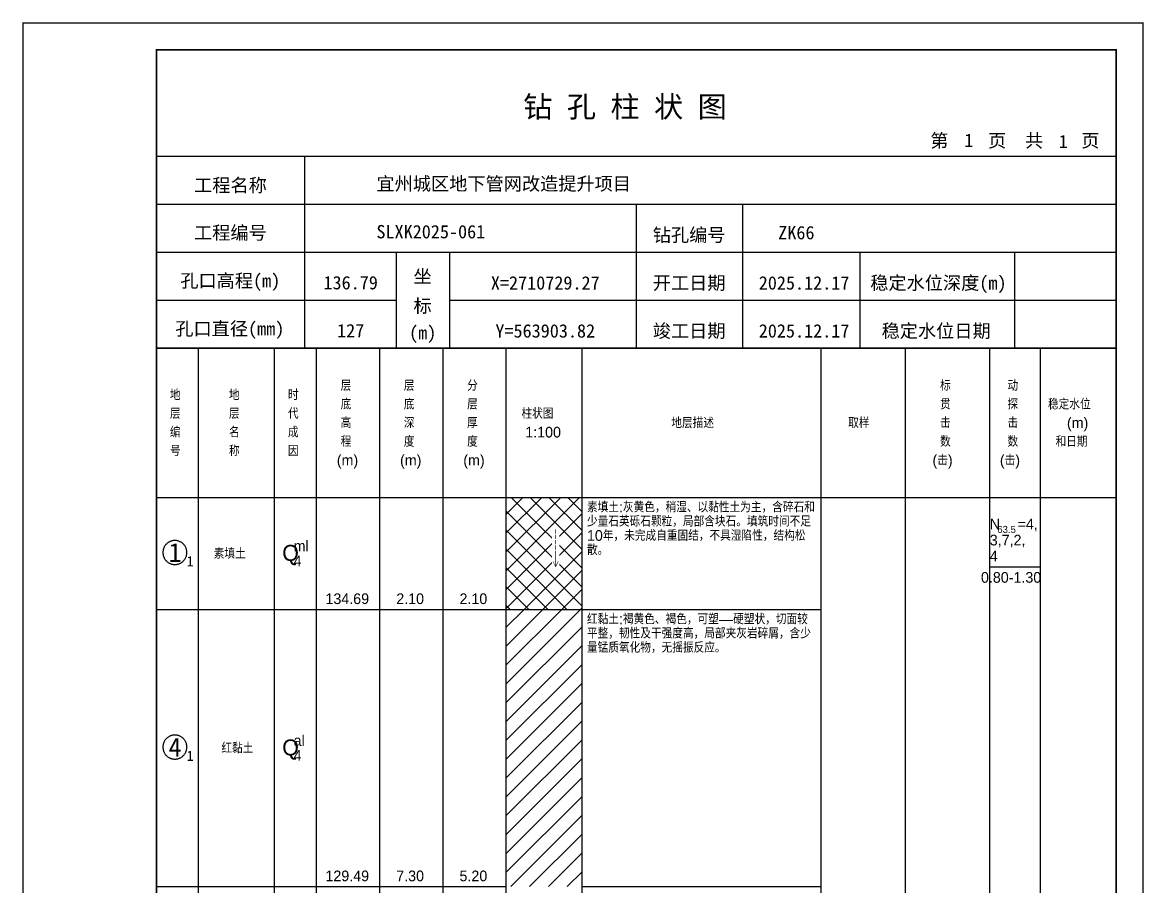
# Model space of a CAD drawing. Header units: millimetres. Extents: x 12489 to 89920, y 4630 to 4927.
# Drawn here: x 52749.3 to 52959.6, y 4764.7 to 4926.8 of the extents above; entities that cross this region are included whole.
import ezdxf
from ezdxf.enums import TextEntityAlignment as Align

# ---------------------------------------------------------------- set-up
doc = ezdxf.new("R2010")
doc.units = ezdxf.units.MM
doc.layers.add('ZZT_TC', color=7, linetype='Continuous')
doc.styles.add('成果图图块', font='', dxfattribs={"height": 2.5})
doc.styles.add('成果图模板', font='')
doc.styles.add('成果图模板标题', font='simhei.ttf')
doc.styles.add('成果图表体', font='Comfont.shx', dxfattribs={"height": 2, "bigfont": 'Hztxt12a.shx'})
doc.styles.get('成果图图块').set_extended_font_data('FangSong_GB2312')
doc.styles.get('成果图模板').set_extended_font_data('FangSong_GB2312')

# ---------------------------------------------------------------- blocks, each defined once
blk = doc.blocks.new('DCBH-1-1-1349', base_point=(0.3, -0.11))
at = {"layer": 'ZZT_TC', "color": 7}
blk.add_polyline3d([(-0.19, 2.31, 0), (-0.3, 2.31, 0), (-0.41, 2.3, 0), (-0.52, 2.29, 0), (-0.63, 2.27, 0), (-0.73, 2.24, 0), (-0.84, 2.21, 0), (-0.95, 2.18, 0), (-1.05, 2.14, 0), (-1.15, 2.09, 0), (-1.25, 2.04, 0), (-1.35, 1.99, 0), (-1.44, 1.93, 0), (-1.53, 1.87, 0), (-1.62, 1.8, 0), (-1.7, 1.73, 0), (-1.78, 1.65, 0), (-1.86, 1.57, 0), (-1.93, 1.49, 0), (-2, 1.4, 0), (-2.06, 1.31, 0), (-2.12, 1.22, 0), (-2.17, 1.12, 0), (-2.22, 1.02, 0), (-2.27, 0.92, 0), (-2.31, 0.82, 0), (-2.34, 0.71, 0), (-2.37, 0.61, 0), (-2.4, 0.5, 0), (-2.41, 0.39, 0), (-2.43, 0.28, 0), (-2.44, 0.17, 0), (-2.44, 0.06, 0), (-2.44, -0.05, 0), (-2.43, -0.16, 0), (-2.41, -0.27, 0), (-2.4, -0.38, 0), (-2.37, -0.49, 0), (-2.34, -0.6, 0), (-2.31, -0.7, 0), (-2.27, -0.8, 0), (-2.22, -0.9, 0), (-2.17, -1, 0), (-2.12, -1.1, 0), (-2.06, -1.19, 0), (-2, -1.28, 0), (-1.93, -1.37, 0), (-1.86, -1.45, 0), (-1.78, -1.53, 0), (-1.7, -1.61, 0), (-1.62, -1.68, 0), (-1.53, -1.75, 0), (-1.44, -1.81, 0), (-1.35, -1.87, 0), (-1.25, -1.93, 0), (-1.15, -1.98, 0), (-1.05, -2.02, 0), (-0.95, -2.06, 0), (-0.84, -2.1, 0), (-0.73, -2.13, 0), (-0.63, -2.15, 0), (-0.52, -2.17, 0), (-0.41, -2.18, 0), (-0.3, -2.19, 0), (-0.19, -2.19, 0), (-0.08, -2.19, 0), (0.03, -2.18, 0), (0.14, -2.17, 0), (0.25, -2.15, 0), (0.36, -2.13, 0), (0.47, -2.1, 0), (0.57, -2.06, 0), (0.67, -2.02, 0), (0.77, -1.98, 0), (0.87, -1.93, 0), (0.97, -1.87, 0), (1.06, -1.81, 0), (1.15, -1.75, 0), (1.24, -1.68, 0), (1.32, -1.61, 0), (1.4, -1.53, 0), (1.48, -1.45, 0), (1.55, -1.37, 0), (1.62, -1.28, 0), (1.68, -1.19, 0), (1.74, -1.1, 0), (1.8, -1, 0), (1.85, -0.9, 0), (1.89, -0.8, 0), (1.93, -0.7, 0), (1.97, -0.6, 0), (2, -0.49, 0), (2.02, -0.38, 0), (2.04, -0.27, 0), (2.05, -0.16, 0), (2.06, -0.05, 0), (2.06, 0.06, 0), (2.06, 0.17, 0), (2.05, 0.28, 0), (2.04, 0.39, 0), (2.02, 0.5, 0), (2, 0.61, 0), (1.97, 0.71, 0), (1.93, 0.82, 0), (1.89, 0.92, 0), (1.85, 1.02, 0), (1.8, 1.12, 0), (1.74, 1.22, 0), (1.68, 1.31, 0), (1.62, 1.4, 0), (1.55, 1.49, 0), (1.48, 1.57, 0), (1.4, 1.65, 0), (1.32, 1.73, 0), (1.24, 1.8, 0), (1.15, 1.87, 0), (1.06, 1.93, 0), (0.97, 1.99, 0), (0.87, 2.04, 0), (0.77, 2.09, 0), (0.67, 2.14, 0), (0.57, 2.18, 0), (0.47, 2.21, 0), (0.36, 2.24, 0), (0.25, 2.27, 0), (0.14, 2.29, 0), (0.03, 2.3, 0), (-0.08, 2.31, 0), (-0.19, 2.31, 0)], dxfattribs=at)
at = {"style": '成果图图块'}
blk.add_text('1', height=3.57, dxfattribs=at).set_placement((-0.16, -1.74), align=Align.CENTER)
blk.add_text('1', height=1.91, dxfattribs=at).set_placement((2.03, -2.53))
blk = doc.blocks.new('DCBH-1-1-1350', base_point=(0.3, -0.11))
at = {"layer": 'ZZT_TC', "color": 7}
blk.add_polyline3d([(-0.19, 2.31, 0), (-0.3, 2.31, 0), (-0.41, 2.3, 0), (-0.52, 2.29, 0), (-0.63, 2.27, 0), (-0.73, 2.24, 0), (-0.84, 2.21, 0), (-0.95, 2.18, 0), (-1.05, 2.14, 0), (-1.15, 2.09, 0), (-1.25, 2.04, 0), (-1.35, 1.99, 0), (-1.44, 1.93, 0), (-1.53, 1.87, 0), (-1.62, 1.8, 0), (-1.7, 1.73, 0), (-1.78, 1.65, 0), (-1.86, 1.57, 0), (-1.93, 1.49, 0), (-2, 1.4, 0), (-2.06, 1.31, 0), (-2.12, 1.22, 0), (-2.17, 1.12, 0), (-2.22, 1.02, 0), (-2.27, 0.92, 0), (-2.31, 0.82, 0), (-2.34, 0.71, 0), (-2.37, 0.61, 0), (-2.4, 0.5, 0), (-2.41, 0.39, 0), (-2.43, 0.28, 0), (-2.44, 0.17, 0), (-2.44, 0.06, 0), (-2.44, -0.05, 0), (-2.43, -0.16, 0), (-2.41, -0.27, 0), (-2.4, -0.38, 0), (-2.37, -0.49, 0), (-2.34, -0.6, 0), (-2.31, -0.7, 0), (-2.27, -0.8, 0), (-2.22, -0.9, 0), (-2.17, -1, 0), (-2.12, -1.1, 0), (-2.06, -1.19, 0), (-2, -1.28, 0), (-1.93, -1.37, 0), (-1.86, -1.45, 0), (-1.78, -1.53, 0), (-1.7, -1.61, 0), (-1.62, -1.68, 0), (-1.53, -1.75, 0), (-1.44, -1.81, 0), (-1.35, -1.87, 0), (-1.25, -1.93, 0), (-1.15, -1.98, 0), (-1.05, -2.02, 0), (-0.95, -2.06, 0), (-0.84, -2.1, 0), (-0.73, -2.13, 0), (-0.63, -2.15, 0), (-0.52, -2.17, 0), (-0.41, -2.18, 0), (-0.3, -2.19, 0), (-0.19, -2.19, 0), (-0.08, -2.19, 0), (0.03, -2.18, 0), (0.14, -2.17, 0), (0.25, -2.15, 0), (0.36, -2.13, 0), (0.47, -2.1, 0), (0.57, -2.06, 0), (0.67, -2.02, 0), (0.77, -1.98, 0), (0.87, -1.93, 0), (0.97, -1.87, 0), (1.06, -1.81, 0), (1.15, -1.75, 0), (1.24, -1.68, 0), (1.32, -1.61, 0), (1.4, -1.53, 0), (1.48, -1.45, 0), (1.55, -1.37, 0), (1.62, -1.28, 0), (1.68, -1.19, 0), (1.74, -1.1, 0), (1.8, -1, 0), (1.85, -0.9, 0), (1.89, -0.8, 0), (1.93, -0.7, 0), (1.97, -0.6, 0), (2, -0.49, 0), (2.02, -0.38, 0), (2.04, -0.27, 0), (2.05, -0.16, 0), (2.06, -0.05, 0), (2.06, 0.06, 0), (2.06, 0.17, 0), (2.05, 0.28, 0), (2.04, 0.39, 0), (2.02, 0.5, 0), (2, 0.61, 0), (1.97, 0.71, 0), (1.93, 0.82, 0), (1.89, 0.92, 0), (1.85, 1.02, 0), (1.8, 1.12, 0), (1.74, 1.22, 0), (1.68, 1.31, 0), (1.62, 1.4, 0), (1.55, 1.49, 0), (1.48, 1.57, 0), (1.4, 1.65, 0), (1.32, 1.73, 0), (1.24, 1.8, 0), (1.15, 1.87, 0), (1.06, 1.93, 0), (0.97, 1.99, 0), (0.87, 2.04, 0), (0.77, 2.09, 0), (0.67, 2.14, 0), (0.57, 2.18, 0), (0.47, 2.21, 0), (0.36, 2.24, 0), (0.25, 2.27, 0), (0.14, 2.29, 0), (0.03, 2.3, 0), (-0.08, 2.31, 0), (-0.19, 2.31, 0)], dxfattribs=at)
at = {"style": '成果图图块'}
blk.add_text('4', height=3.57, dxfattribs=at).set_placement((-0.16, -1.74), align=Align.CENTER)
blk.add_text('1', height=1.91, dxfattribs=at).set_placement((2.03, -2.53))
blk = doc.blocks.new('zztGLdt.dwg', base_point=(0.5, 0))
blk.add_wipeout([(-0.2, -0.2), (1.2, -0.2), (1.2, 3.2), (-0.2, 3.2)])
at = {"color": 7, "const_width": 0.1}
for points in [[(0.5, 3), (0.5, 0)], [(0, 1), (0.5, 0), (1, 1)]]:
    blk.add_lwpolyline(points, dxfattribs=at)
blk = doc.blocks.new('钻孔柱状图路桥昇龙制图梁世成校核莫家里.dwg184', base_point=(25, 236))
for p, q in [((52.82, 236), (52.82, 272)), ((25, 263), (205, 263)), ((115, 236), (115, 263)), ((135, 236), (135, 263)), ((25, 254), (205, 254)), ((70, 236), (70, 254)), ((80, 236), (80, 254)), ((157, 236), (157, 254)), ((185.95, 236), (185.95, 254)), ((25, 245), (70, 245)), ((80, 245), (205, 245))]:
    blk.add_line(p, q)
for points, const_width in [([(0, 0), (210, 0), (210, 297), (0, 297)], 0.25), ([(25, 5), (205, 5), (205, 292), (25, 292)], 0.3)]:
    blk.add_lwpolyline(points, close=True, dxfattribs=dict(const_width=const_width))
at = {"const_width": 0.3}
for points in [[(25, 272), (205, 272)], [(25, 236), (205, 236)]]:
    blk.add_lwpolyline(points, dxfattribs=at)
for s, height, style, p in [('钻 孔 柱 状 图', 4, '成果图模板标题', (93.8, 279.31)), ('第', 2.5, '成果图模板', (170.12, 273.7)), ('页', 2.5, '成果图模板', (180.96, 273.7)), ('共', 2.5, '成果图模板', (187.88, 273.7)), ('页', 2.5, '成果图模板', (198.44, 273.7)), ('工程名称', 2.5, '成果图模板', (32.07, 265.32)), ('宜州城区地下管网改造提升项目', 2.5, '成果图模板', (66.26, 265.61)), ('工程编号', 2.5, '成果图模板', (32.05, 256.41)), ('SLXK2025-061', 2.5, '成果图模板', (66.26, 256.61)), ('钻孔编号', 2.5, '成果图模板', (118.08, 256)), ('ZK66', 2.5, '成果图模板', (141.61, 256.43)), ('孔口高程(m)', 2.5, '成果图模板', (29.48, 247.41)), ('坐', 2.5, '成果图模板', (73.21, 248.24)), ('开工日期', 2.5, '成果图模板', (118.08, 247)), ('稳定水位深度(m)', 2.5, '成果图模板', (158.86, 247)), ('标', 2.5, '成果图模板', (73.21, 242.7)), ('孔口直径(mm)', 2.5, '成果图模板', (28.54, 238.41)), ('(m) ', 2.5, '成果图模板', (72.38, 237.65)), ('竣工日期', 2.5, '成果图模板', (118.08, 238)), ('稳定水位日期', 2.5, '成果图模板', (160.99, 238))]:
    blk.add_text(s, height=height, dxfattribs=dict(style=style)).set_placement(p)
at = {"style": '成果图模板'}
for s, p in [('1', (177.35, 273.74)), ('1', (195.08, 273.53)), ('136.79', (61.43, 247.04)), ('X=2710729.27', (97.92, 247)), ('2025.12.17', (146.46, 247)), ('127', (61.43, 238.04)), ('Y=563903.82', (97.92, 238)), ('2025.12.17', (146.46, 238))]:
    blk.add_text(s, height=2.5, dxfattribs=at).set_placement(p, align=Align.CENTER)

msp = doc.modelspace()

# ---------------------------------------------------------------- hatches: boundary and pattern name
at = {"linetype": 'Continuous'}
h = msp.add_hatch(dxfattribs=at)
h.set_pattern_fill('GKSTT', scale=0.5, style=0, pattern_type=2)
h.set_pattern_definition([(45, (0, 0), (-1.76776695, 1.76776695), []), (135, (0, 0), (-1.76776695, -1.76776695), [])])
h.paths.add_polyline_path([(52840.06, 4816.71), (52854.29, 4816.71), (52854.29, 4837.71), (52840.06, 4837.71)])
h = msp.add_hatch(dxfattribs=at)
h.set_pattern_fill('GKNXT', scale=0.5, style=0, pattern_type=2)
h.set_pattern_definition([(45, (0, 0), (-1.76776695, 1.76776695), [])])
h.paths.add_polyline_path([(52840.06, 4764.71), (52854.29, 4764.71), (52854.29, 4816.71), (52840.06, 4816.71)])

# ---------------------------------------------------------------- linework, layer by layer
at = {"color": 0}
for p, q in [((52774.45, 4837.71), (52782.35, 4837.71)), ((52774.45, 4816.71), (52774.45, 4837.71)), ((52782.35, 4816.71), (52782.35, 4837.71)), ((52774.45, 4816.71), (52782.35, 4816.71)), ((52774.45, 4816.71), (52782.35, 4816.71)), ((52774.45, 4764.71), (52774.45, 4816.71)), ((52782.35, 4764.71), (52782.35, 4816.71)), ((52774.45, 4764.71), (52782.35, 4764.71))]:
    msp.add_line(p, q, dxfattribs=at)
for points in [[(52774.45, 4865.71), (52782.35, 4865.71)], [(52774.45, 4837.71), (52774.45, 4865.71)], [(52782.35, 4837.71), (52782.35, 4865.71)], [(52782.35, 4865.71), (52796.58, 4865.71)], [(52782.35, 4837.71), (52782.35, 4865.71)], [(52796.58, 4837.71), (52796.58, 4865.71)], [(52796.58, 4865.71), (52804.49, 4865.71)], [(52796.58, 4837.71), (52796.58, 4865.71)], [(52804.49, 4837.71), (52804.49, 4865.71)], [(52804.49, 4865.71), (52816.35, 4865.71)], [(52804.49, 4837.71), (52804.49, 4865.71)], [(52816.35, 4837.71), (52816.35, 4865.71)], [(52816.35, 4865.71), (52828.2, 4865.71)], [(52816.35, 4837.71), (52816.35, 4865.71)], [(52828.2, 4837.71), (52828.2, 4865.71)], [(52828.2, 4865.71), (52840.06, 4865.71)], [(52828.2, 4837.71), (52828.2, 4865.71)], [(52840.06, 4837.71), (52840.06, 4865.71)], [(52840.06, 4865.71), (52854.29, 4865.71)], [(52840.06, 4837.71), (52840.06, 4865.71)], [(52854.29, 4837.71), (52854.29, 4865.71)], [(52854.29, 4865.71), (52899.11, 4865.71)], [(52854.29, 4837.71), (52854.29, 4865.71)], [(52899.11, 4837.71), (52899.11, 4865.71)], [(52899.11, 4865.71), (52914.92, 4865.71)], [(52899.11, 4837.71), (52899.11, 4865.71)], [(52914.92, 4837.71), (52914.92, 4865.71)], [(52914.92, 4865.71), (52930.73, 4865.71)], [(52914.92, 4837.71), (52914.92, 4865.71)], [(52930.73, 4837.71), (52930.73, 4865.71)], [(52930.73, 4865.71), (52940.22, 4865.71)], [(52930.73, 4837.71), (52930.73, 4865.71)], [(52940.22, 4837.71), (52940.22, 4865.71)], [(52940.22, 4865.71), (52954.45, 4865.71)], [(52940.22, 4837.71), (52940.22, 4865.71)], [(52954.45, 4837.71), (52954.45, 4865.71)], [(52774.45, 4837.71), (52782.35, 4837.71)], [(52774.45, 4643.71), (52774.45, 4837.71)], [(52774.45, 4837.71), (52782.35, 4837.71)], [(52782.35, 4643.71), (52782.35, 4837.71)], [(52782.35, 4837.71), (52796.58, 4837.71)], [(52782.35, 4643.71), (52782.35, 4837.71)], [(52782.35, 4837.71), (52796.58, 4837.71)], [(52782.35, 4837.71), (52796.58, 4837.71)], [(52782.35, 4816.71), (52782.35, 4837.71)], [(52796.58, 4643.71), (52796.58, 4837.71)], [(52796.58, 4816.71), (52796.58, 4837.71)], [(52796.58, 4837.71), (52804.49, 4837.71)], [(52796.58, 4643.71), (52796.58, 4837.71)], [(52796.58, 4837.71), (52804.49, 4837.71)], [(52796.58, 4837.71), (52804.49, 4837.71)], [(52796.58, 4816.71), (52796.58, 4837.71)], [(52804.49, 4643.71), (52804.49, 4837.71)], [(52804.49, 4816.71), (52804.49, 4837.71)], [(52804.49, 4837.71), (52816.35, 4837.71)], [(52804.49, 4643.71), (52804.49, 4837.71)], [(52804.49, 4837.71), (52816.35, 4837.71)], [(52804.49, 4837.71), (52816.35, 4837.71)], [(52804.49, 4816.71), (52804.49, 4837.71)], [(52816.35, 4643.71), (52816.35, 4837.71)], [(52816.35, 4816.71), (52816.35, 4837.71)], [(52816.35, 4837.71), (52828.2, 4837.71)], [(52816.35, 4643.71), (52816.35, 4837.71)], [(52816.35, 4837.71), (52828.2, 4837.71)], [(52816.35, 4837.71), (52828.2, 4837.71)], [(52816.35, 4816.71), (52816.35, 4837.71)], [(52828.2, 4643.71), (52828.2, 4837.71)], [(52828.2, 4816.71), (52828.2, 4837.71)], [(52828.2, 4837.71), (52840.06, 4837.71)], [(52828.2, 4643.71), (52828.2, 4837.71)], [(52828.2, 4837.71), (52840.06, 4837.71)], [(52828.2, 4837.71), (52840.06, 4837.71)], [(52828.2, 4816.71), (52828.2, 4837.71)], [(52840.06, 4643.71), (52840.06, 4837.71)], [(52840.06, 4816.71), (52840.06, 4837.71)], [(52840.06, 4837.71), (52854.29, 4837.71)], [(52840.06, 4643.71), (52840.06, 4837.71)], [(52840.06, 4837.71), (52854.29, 4837.71)], [(52854.29, 4643.71), (52854.29, 4837.71)], [(52854.29, 4837.71), (52899.11, 4837.71)], [(52854.29, 4643.71), (52854.29, 4837.71)], [(52854.29, 4837.71), (52899.11, 4837.71)], [(52854.29, 4837.71), (52899.11, 4837.71)], [(52854.29, 4816.71), (52854.29, 4837.71)], [(52899.11, 4643.71), (52899.11, 4837.71)], [(52899.11, 4816.71), (52899.11, 4837.71)], [(52899.11, 4837.71), (52914.92, 4837.71)], [(52899.11, 4643.71), (52899.11, 4837.71)], [(52899.11, 4837.71), (52914.92, 4837.71)], [(52914.92, 4643.71), (52914.92, 4837.71)], [(52914.92, 4837.71), (52930.73, 4837.71)], [(52914.92, 4643.71), (52914.92, 4837.71)], [(52914.92, 4837.71), (52930.73, 4837.71)], [(52930.73, 4643.71), (52930.73, 4837.71)], [(52930.73, 4837.71), (52940.22, 4837.71)], [(52930.73, 4643.71), (52930.73, 4837.71)], [(52930.73, 4837.71), (52940.22, 4837.71)], [(52930.73, 4837.71), (52940.22, 4837.71)], [(52930.73, 4824.71), (52930.73, 4837.71)], [(52940.22, 4643.71), (52940.22, 4837.71)], [(52940.22, 4824.71), (52940.22, 4837.71)], [(52940.22, 4837.71), (52954.45, 4837.71)], [(52940.22, 4643.71), (52940.22, 4837.71)], [(52940.22, 4837.71), (52954.45, 4837.71)], [(52954.45, 4643.71), (52954.45, 4837.71)], [(52930.73, 4824.71), (52940.22, 4824.71)], [(52782.35, 4816.71), (52796.58, 4816.71)], [(52782.35, 4816.71), (52796.58, 4816.71)], [(52782.35, 4764.71), (52782.35, 4816.71)], [(52796.58, 4764.71), (52796.58, 4816.71)], [(52796.58, 4816.71), (52804.49, 4816.71)], [(52796.58, 4816.71), (52804.49, 4816.71)], [(52796.58, 4764.71), (52796.58, 4816.71)], [(52804.49, 4764.71), (52804.49, 4816.71)], [(52804.49, 4816.71), (52816.35, 4816.71)], [(52804.49, 4816.71), (52816.35, 4816.71)], [(52804.49, 4764.71), (52804.49, 4816.71)], [(52816.35, 4764.71), (52816.35, 4816.71)], [(52816.35, 4816.71), (52828.2, 4816.71)], [(52816.35, 4816.71), (52828.2, 4816.71)], [(52816.35, 4764.71), (52816.35, 4816.71)], [(52828.2, 4764.71), (52828.2, 4816.71)], [(52828.2, 4816.71), (52840.06, 4816.71)], [(52828.2, 4816.71), (52840.06, 4816.71)], [(52828.2, 4764.71), (52828.2, 4816.71)], [(52840.06, 4764.71), (52840.06, 4816.71)], [(52854.29, 4816.71), (52899.11, 4816.71)], [(52854.29, 4816.71), (52899.11, 4816.71)], [(52854.29, 4764.71), (52854.29, 4816.71)], [(52899.11, 4764.71), (52899.11, 4816.71)], [(52782.35, 4764.71), (52796.58, 4764.71)], [(52796.58, 4764.71), (52804.49, 4764.71)], [(52804.49, 4764.71), (52816.35, 4764.71)], [(52816.35, 4764.71), (52828.2, 4764.71)], [(52828.2, 4764.71), (52840.06, 4764.71)], [(52854.29, 4764.71), (52899.11, 4764.71)]]:
    msp.add_lwpolyline(points, dxfattribs=at)
at = {"color": 7, "flags": 128}
msp.add_lwpolyline([(52840.06, 4816.71), (52854.29, 4816.71)], dxfattribs=at)

# ---------------------------------------------------------------- block references
for name, p in [('DCBH-1-1-1349', (52778.4, 4827.21)), ('DCBH-1-1-1350', (52778.4, 4790.71))]:
    msp.add_blockref(name, p)

# ---------------------------------------------------------------- texts
at = {"color": 0, "style": '成果图表体'}
for s, height, p in [('层', 2, (52809, 4857.71)), ('层', 2, (52820.85, 4857.71)), ('分', 2, (52832.71, 4857.71)), ('标', 2, (52921.41, 4857.71)), ('动', 2, (52934.05, 4857.71)), ('地', 2, (52776.98, 4855.96)), ('地', 2, (52788.05, 4855.96)), ('时', 2, (52799.11, 4855.96)), ('底', 2, (52809, 4854.21)), ('底', 2, (52820.85, 4854.21)), ('层', 2, (52832.71, 4854.21)), ('贯', 2, (52921.41, 4854.21)), ('探', 2, (52934.05, 4854.21)), ('稳定水位', 2, (52941.65, 4854.21)), ('层', 2, (52776.98, 4852.46)), ('层', 2, (52788.05, 4852.46)), ('代', 2, (52799.11, 4852.46)), ('高', 2, (52809, 4850.71)), ('深', 2, (52820.85, 4850.71)), ('厚', 2, (52832.71, 4850.71)), ('柱状图', 2, (52842.91, 4852.46)), ('地层描述', 2, (52871.02, 4850.71)), ('取样', 2, (52904.18, 4850.71)), ('击', 2, (52921.41, 4850.71)), ('击', 2, (52934.05, 4850.71)), ('(m)', 2, (52945.2, 4850.71)), ('编', 2, (52776.98, 4848.96)), ('名', 2, (52788.05, 4848.96)), ('成', 2, (52799.11, 4848.96)), ('1:100', 2, (52843.62, 4848.96)), ('程', 2, (52809, 4847.21)), ('度', 2, (52820.85, 4847.21)), ('度', 2, (52832.71, 4847.21)), ('数', 2, (52921.41, 4847.21)), ('数', 2, (52934.05, 4847.21)), ('和日期', 2, (52943.07, 4847.21)), ('号', 2, (52776.98, 4845.46)), ('称', 2, (52788.05, 4845.46)), ('因', 2, (52799.11, 4845.46)), ('(m)', 2, (52808.28, 4843.71)), ('(m)', 2, (52820.14, 4843.71)), ('(m)', 2, (52832, 4843.71)), ('(击)', 2, (52919.99, 4843.71)), ('(击)', 2, (52932.63, 4843.71)), ('N', 2, (52930.73, 4831.71)), ('=4,', 2, (52935.94, 4831.71)), ('63.5', 1.333, (52932.15, 4831.04)), ('ml', 2, (52800.18, 4827.61)), ('3,7,2,', 2, (52930.73, 4828.71)), ('素填土', 2, (52785.2, 4826.21)), ('Q', 3, (52798.05, 4825.81)), ('4', 2, (52930.73, 4825.71)), ('4', 2, (52800.18, 4824.81)), ('0.80-1.30', 2, (52929.08, 4821.71)), ('134.69', 2, (52806.15, 4817.71)), ('2.10', 2, (52819.43, 4817.71)), ('2.10', 2, (52831.29, 4817.71)), ('红黏土', 2, (52786.63, 4789.71)), ('Q', 3, (52798.05, 4789.31)), ('al', 2, (52800.18, 4791.11)), ('4', 2, (52800.18, 4788.31)), ('129.49', 2, (52806.15, 4765.71)), ('7.30', 2, (52819.43, 4765.71)), ('5.20', 2, (52831.29, 4765.71))]:
    msp.add_text(s, height=height, dxfattribs=at).set_placement(p)
at = {"color": 0, "char_height": 2, "width": 43.0292, "attachment_point": 1, "line_spacing_factor": 0.8, "style": '成果图表体'}
for s, insert in [('素填土:灰黄色，稍湿、以黏性土为主，含碎石和少量石英砾石颗粒，局部含块石。填筑时间不足10年，未完成自重固结，不具湿陷性，结构松散。', (52855.19, 4836.91)), ('红黏土:褐黄色、褐色，可塑—硬塑状，切面较平整，韧性及干强度高，局部夹灰岩碎屑，含少量锰质氧化物，无摇振反应。', (52855.19, 4815.91))]:
    msp.add_mtext(s, dxfattribs=dict(at, insert=insert))

# ---------------------------------------------------------------- next in the draw order: block references
msp.add_blockref('zztGLdt.dwg', (52849.31, 4828.71))

# ---------------------------------------------------------------- next in the draw order: block references
msp.add_blockref('zztGLdt.dwg', (52849.31, 4827.71))

# ---------------------------------------------------------------- next in the draw order: block references
msp.add_blockref('zztGLdt.dwg', (52849.31, 4826.71))

# ---------------------------------------------------------------- next in the draw order: block references
msp.add_blockref('zztGLdt.dwg', (52849.31, 4825.71))

# ---------------------------------------------------------------- next in the draw order: block references
msp.add_blockref('zztGLdt.dwg', (52849.31, 4824.71))

# ---------------------------------------------------------------- next in the draw order: block references
msp.add_blockref('钻孔柱状图路桥昇龙制图梁世成校核莫家里.dwg184', (52774.45, 4865.71))

doc.saveas('drawing.dxf')
